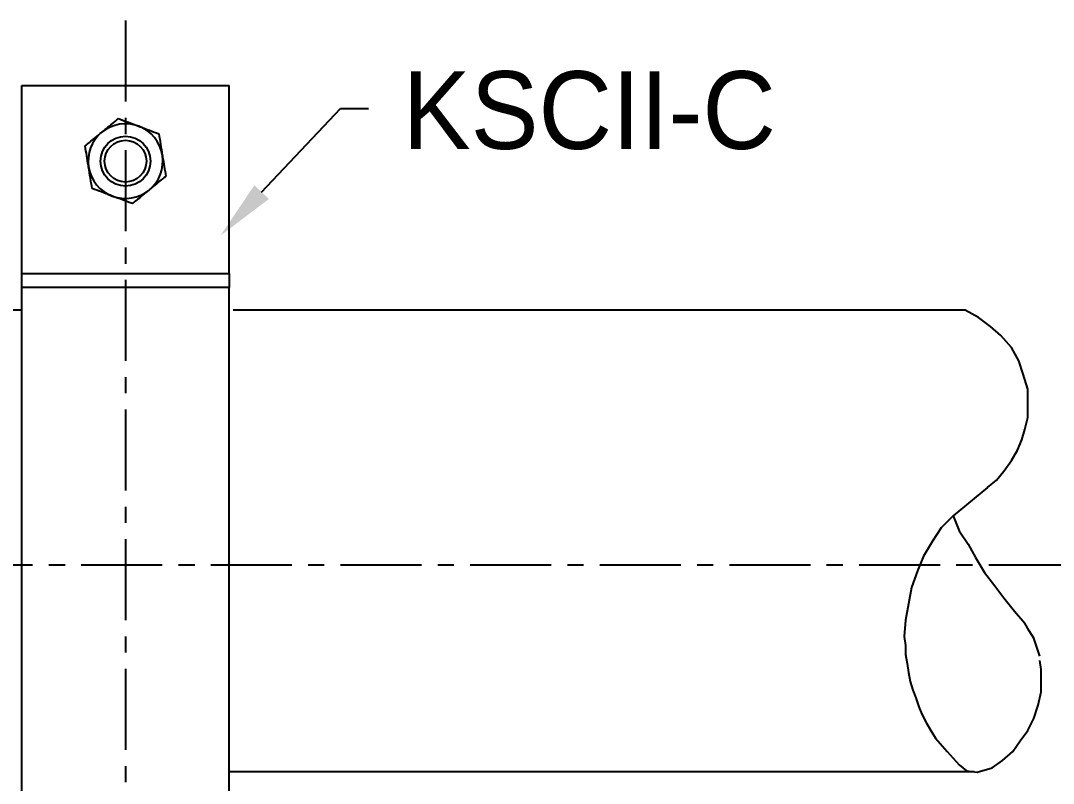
# Model space of a CAD drawing. Header units: millimetres. Extents: x 0 to 42050, y 0 to 29700.
# Drawn here: x 19141 to 20735, y 15396 to 16573 of the extents above; entities that cross this region are included whole.
import ezdxf

# ---------------------------------------------------------------- set-up
doc = ezdxf.new("R2010")
doc.units = ezdxf.units.MM
doc.header["$LTSCALE"] = 50
doc.linetypes.add('CENTERX2', pattern=[4, 2.5, -0.5, 0.5, -0.5])
for name, color, linetype in [('3', 3, 'Continuous'), ('P', 3, 'Continuous'), ('unovics', 7, 'Continuous')]:
    doc.layers.add(name, color=color, linetype=linetype)
doc.styles.add('돋움', font='')
doc.styles.get('돋움').set_extended_font_data('Dotum')

msp = doc.modelspace()

# ---------------------------------------------------------------- linework, layer by layer
at = {"color": 1, "linetype": 'CENTERX2'}
msp.add_line((19303.2, 16572.9), (19303.2, 13141.3), dxfattribs=at)
at = {"elevation": 0}
for points in [[(19143.2, 16126.3), (18120.8, 16126.3)], [(19143.2, 16126.3), (18120.8, 16126.3)], [(20598.6, 16126.3), (19469.4, 16126.3)], [(20612.3, 15413.9), (19462.5, 15413.9)]]:
    msp.add_lwpolyline(points, dxfattribs=at)
at = {"color": 1, "linetype": 'CENTERX2', "elevation": 0}
msp.add_lwpolyline([(20959.9, 15732.9), (17809.2, 15732.9)], dxfattribs=at)
at = {"layer": '3'}
for p, q in [((19513.2, 16308.3), (19635.1, 16437.1)), ((19635.1, 16437.1), (19678, 16437.1))]:
    msp.add_line(p, q, dxfattribs=at)
msp.add_solid([(19524.4, 16297.7), (19502, 16318.9), (19449.7, 16241.2)], dxfattribs=at)
at = {"layer": 'P', "color": 0, "lineweight": -2, "elevation": 0}
for points in [[(20633.1, 15852.6), (20646.9, 15864.1), (20658.4, 15877.9), (20669.9, 15894), (20679.1, 15910.1), (20686, 15926.2), (20690.6, 15942.3), (20695.2, 15960.7), (20695.2, 15979.1), (20695.2, 16004.4), (20688.3, 16027.4), (20681.4, 16048.1), (20669.9, 16068.8), (20653.8, 16087.2), (20637.7, 16101), (20619.3, 16114.8), (20598.6, 16126.3)], [(20633.1, 15852.6), (20580.2, 15808.9)], [(20580.2, 15808.9), (20561.8, 15790.5), (20548, 15769.8), (20534.2, 15746.8), (20525, 15723.8), (20515.8, 15698.5), (20511.2, 15673.2), (20506.6, 15647.8), (20504.3, 15622.5), (20506.6, 15608.7), (20506.6, 15594.9), (20508.9, 15581.1), (20511.2, 15567.3), (20513.5, 15553.5), (20518.1, 15539.7), (20522.7, 15528.2), (20527.3, 15514.4), (20531.9, 15502.9), (20538.8, 15489.1), (20545.7, 15477.6), (20552.6, 15466.1), (20571, 15445.4), (20589.4, 15424.7)], [(20580.2, 15808.9), (20589.4, 15785.9), (20603.2, 15765.2), (20614.7, 15744.5), (20628.5, 15721.5), (20644.6, 15700.8), (20658.4, 15682.4), (20674.5, 15661.7), (20690.6, 15643.2)], [(20713.6, 15592.6), (20709, 15606.4), (20704.4, 15620.2), (20697.5, 15631.7), (20690.6, 15643.2)], [(20640, 15420.1), (20656.1, 15431.6), (20672.2, 15445.4), (20683.7, 15461.5), (20695.2, 15477.6), (20704.4, 15496), (20711.3, 15516.7), (20715.9, 15537.4), (20715.9, 15558.1), (20715.9, 15571.9), (20713.6, 15585.7)], [(20589.4, 15424.7), (20600.9, 15415.5), (20617, 15413.2), (20640, 15420.1)]]:
    msp.add_lwpolyline(points, dxfattribs=at)
at = {"layer": 'unovics', "color": 2}
for p, q in [((19143.2, 16472.9), (19463.2, 16472.9)), ((19143.2, 16182.8), (19143.2, 16472.9)), ((19463.2, 16182.8), (19463.2, 16472.9)), ((19143.2, 16182.8), (19463.2, 16182.8)), ((19143.2, 16161), (19143.2, 16182.8)), ((19463.2, 16182.8), (19463.2, 16161)), ((19463.2, 16161), (19143.2, 16161)), ((19143.2, 15379.1), (19143.2, 16161)), ((19463.2, 15379.1), (19463.2, 16161))]:
    msp.add_line(p, q, dxfattribs=at)
at = {"layer": 'unovics', "color": 4}
for radius in [38.4, 32.2]:
    msp.add_circle((19303.2, 16356.1), radius, dxfattribs=at)
for start, end in [(69.3289, 129.3289), (9.3289, 69.3289), (129.3289, 189.3289), (309.3289, 9.3289), (189.3289, 249.3289), (249.3289, 309.3289)]:
    msp.add_arc((19303.2, 16356.1), 57.6, start, end, dxfattribs=at)
for points, knots in [([(19266.7, 16400.6), (19269, 16402.6), (19277.7, 16409.7), (19286.2, 16416.6), (19292.4, 16421.7)], [0, 0, 0, 0, 0.268626, 1, 1, 1, 1]), ([(19292.4, 16421.7), (19297.4, 16419.8), (19307.6, 16416), (19318.2, 16412), (19323.5, 16410)], [0, 0, 0, 0, 0.495463, 1, 1, 1, 1]), ([(19323.5, 16410), (19324.2, 16409.7), (19329.8, 16407.6), (19340.3, 16403.6), (19349.8, 16400), (19354.6, 16398.2)], [0, 0, 0, 0, 0.070088, 0.530786, 1, 1, 1, 1]), ([(19240.9, 16379.6), (19243.1, 16381.3), (19251.5, 16388.2), (19260.2, 16395.3), (19266.7, 16400.6)], [0, 0, 0, 0, 0.257548, 1, 1, 1, 1]), ([(19354.6, 16398.2), (19355.5, 16392.9), (19357.2, 16382.2), (19359.1, 16371), (19360, 16365.4)], [0, 0, 0, 0, 0.495458, 1, 1, 1, 1]), ([(19246.3, 16346.8), (19246.2, 16347.5), (19245.2, 16353.4), (19243.4, 16364.5), (19241.8, 16374.5), (19240.9, 16379.6)], [0, 0, 0, 0, 0.070092, 0.530782, 1, 1, 1, 1]), ([(19360, 16365.4), (19360.1, 16364.6), (19361.1, 16358.8), (19362.9, 16347.7), (19364.6, 16337.7), (19365.4, 16332.6)], [0, 0, 0, 0, 0.070087, 0.530782, 1, 1, 1, 1]), ([(19251.7, 16313.9), (19250.8, 16319.3), (19249.1, 16330), (19247.2, 16341.1), (19246.3, 16346.8)], [0, 0, 0, 0, 0.495459, 1, 1, 1, 1]), ([(19339.7, 16311.5), (19342, 16313.5), (19350.7, 16320.6), (19359.2, 16327.5), (19365.4, 16332.6)], [0, 0, 0, 0, 0.268638, 1, 1, 1, 1]), ([(19282.8, 16302.2), (19282.1, 16302.5), (19276.5, 16304.6), (19266, 16308.6), (19256.5, 16312.1), (19251.7, 16313.9)], [0, 0, 0, 0, 0.070088, 0.530786, 1, 1, 1, 1]), ([(19313.9, 16290.5), (19308.9, 16292.4), (19298.7, 16296.2), (19288.1, 16300.2), (19282.8, 16302.2)], [0, 0, 0, 0, 0.495453, 1, 1, 1, 1]), ([(19313.9, 16290.5), (19316.1, 16292.2), (19324.5, 16299.1), (19333.2, 16306.2), (19339.7, 16311.5)], [0, 0, 0, 0, 0.257548, 1, 1, 1, 1])]:
    msp.add_open_spline(points, degree=3, knots=knots, dxfattribs=at)

# ---------------------------------------------------------------- texts
at = {"layer": '3', "color": 4, "style": '돋움'}
msp.add_text('KSCII-C', height=120, dxfattribs=at).set_placement((19731, 16374.9))

doc.saveas('drawing.dxf')
